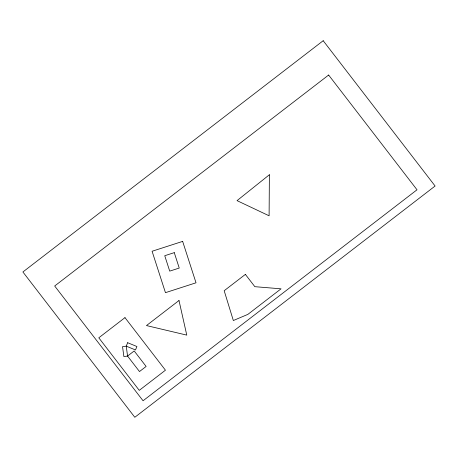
<?xml version="1.0" encoding="UTF-8"?>
<svg xmlns="http://www.w3.org/2000/svg" width="458" height="458" viewBox="0 0 458 458"><rect width="100%" height="100%" fill="white"/><g stroke="black" fill="none" stroke-linecap="round" stroke-linejoin="round"><path stroke-width="0.69" d="M269.384 174.75L269.098 215.798L237.038 200.633L269.384 174.75M127.656 342.704L126.236 346.145L127.559 356.066L139.484 371.553L146.125 366.44L134.194 350.954L127.559 356.066L123.866 356.559L122.544 346.643L126.236 346.145L135.488 349.964L136.908 346.517L127.656 342.704M323.193 40.716L22.9 271.972L134.807 417.284L435.1 186.028L323.193 40.716M328.638 75.032L54.685 286.004L143.062 400.767L417.02 189.795L328.638 75.032M124.977 317.646L98.796 337.809L139.261 390.359L165.447 370.196L124.977 317.646M178.998 300.517L146.468 325.569L186.778 335.119L178.998 300.517M245.385 274.399L224.18 290.727L233.34 320.531L247.864 314.383L281.052 288.821L254.843 286.679L245.385 274.399M182.645 241.389L152.085 251.259L165.458 292.668L196.018 282.798L182.645 241.389M174.269 252.644L164.743 255.719L169.718 271.125L179.244 268.05L174.269 252.644"/></g></svg>
